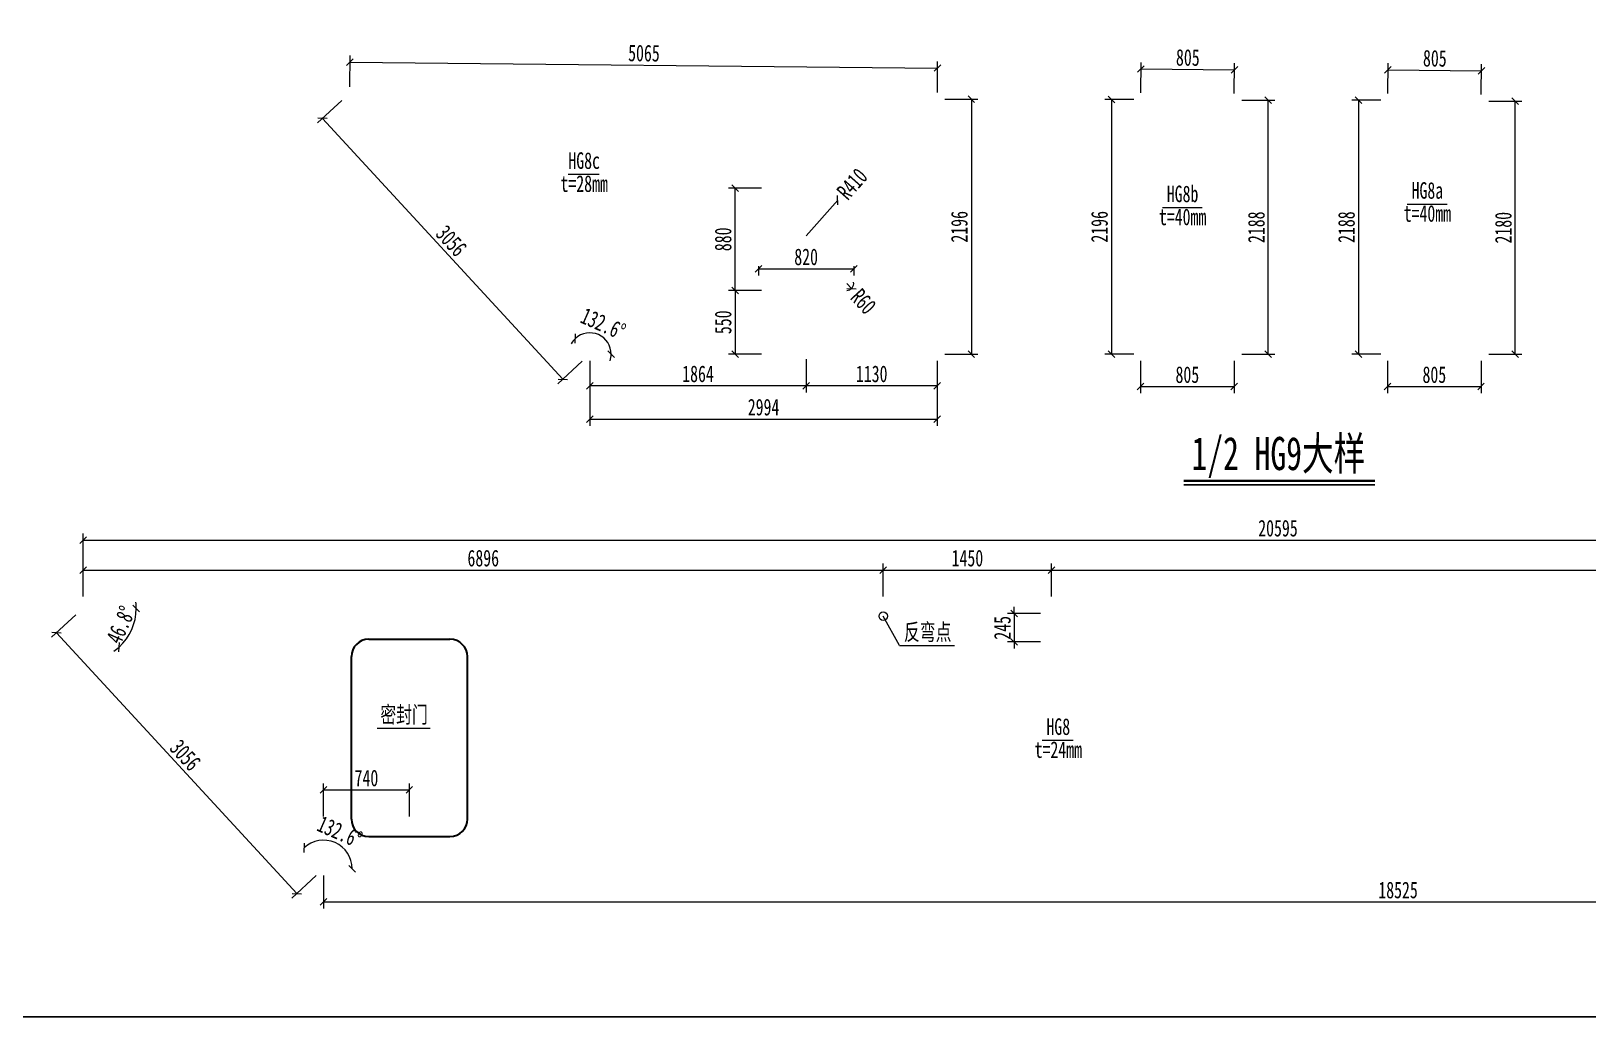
# Model space of a CAD drawing. Header units: millimetres. Extents: x -89049 to 410567, y -307459 to -100425.
# Drawn here: x 366725 to 380143, y -153251 to -144757 of the extents above; entities that cross this region are included whole.
import ezdxf
from ezdxf.enums import TextEntityAlignment as Align

# ---------------------------------------------------------------- set-up
doc = ezdxf.new("R2010")
doc.units = ezdxf.units.MM
doc.layers.get('Defpoints').update_dxf_attribs({"color": 8})
for name, color, linetype, lineweight in [('文字', 7, 'Continuous', 15), ('标注线及字体', 2, 'Continuous', 15), ('桥 构造粗实', 1, 'Continuous', 30), ('细实线', 4, 'Continuous', 15)]:
    doc.layers.add(name, color=color, linetype=linetype, lineweight=lineweight)
doc.styles.add('111', font='', dxfattribs={"width": 0.7})
doc.styles.add('BM_Dim', font='', dxfattribs={"width": 0.85})
doc.styles.get('111').set_extended_font_data('仿宋_GB2312')
doc.styles.get('BM_Dim').set_extended_font_data('仿宋_GB2312')
doc.dimstyles.new('200', dxfattribs={"dimscale": 0, "dimtxt": 2.5, "dimasz": 1, "dimexe": 1, "dimexo": 1, "dimgap": 0.6, "dimtad": 1, "dimdec": 0, "dimdsep": 46, "dimtxsty": '111', "dimblk": 'OBLIQUE', "dimcen": 0, "dimclrd": 4, "dimclre": 4, "dimclrt": 4, "dimadec": 1, "dimazin": 2, "dimtfac": 1, "dimtdec": 0, "dimtix": 1, "dimtmove": 2, "dimatfit": 3, "dimfxl": 4, "dimfxlon": 1, "dimtolj": 1, "dimlwd": -1, "dimlwe": -1, "dimarcsym": 0})

# ---------------------------------------------------------------- blocks, each defined once
blk = doc.blocks.new('_Oblique')
at = {"color": 0, "linetype": 'ByBlock', "lineweight": -2}
blk.add_line((-0.5, -0.5), (0.5, 0.5), dxfattribs=at)
blk = doc.blocks.new('*D1699')
at = {"layer": 'Defpoints', "color": 0, "transparency": 16777216}
for p in [(379225, -145099), (378417, -145352), (379223, -145360)]:
    blk.add_point(p, dxfattribs=at)
at = {"layer": '细实线', "color": 4, "transparency": 16777216}
for p, q in [((378418, -145295), (378421, -145033)), ((379223, -145303), (379226, -145041)), ((378420, -145090), (379225, -145099))]:
    blk.add_line(p, q, dxfattribs=at)
at = {"layer": '细实线', "color": 4, "transparency": 16777216, "xscale": 57.14285714285715, "yscale": 57.14285714285715, "zscale": 57.14285714285715}
for p, rotation in [((378420, -145090), 179.4240547962626), ((379225, -145099), 359.4240547962626)]:
    blk.add_blockref('_Oblique', p, dxfattribs=dict(at, rotation=rotation))
at = {"layer": '细实线', "color": 4, "transparency": 16777216, "insert": (378824, -144992), "char_height": 142.9, "attachment_point": 5, "rotation": 359.4241, "style": '111'}
blk.add_mtext('\\A1;805', dxfattribs=at)
blk = doc.blocks.new('*D1700')
at = {"layer": 'Defpoints', "color": 0, "transparency": 16777216}
for p in [(379223, -145360), (379517, -145360), (379223, -147541)]:
    blk.add_point(p, dxfattribs=at)
at = {"layer": '细实线', "color": 4, "transparency": 16777216}
for p, q in [((379289, -145360), (379574, -145360)), ((379517, -147541), (379517, -145360)), ((379289, -147541), (379574, -147541))]:
    blk.add_line(p, q, dxfattribs=at)
at = {"layer": '细实线', "color": 4, "transparency": 16777216, "xscale": 57.14285714285715, "yscale": 57.14285714285715, "zscale": 57.14285714285715}
for p, rotation in [((379517, -145360), 90), ((379517, -147541), 270)]:
    blk.add_blockref('_Oblique', p, dxfattribs=dict(at, rotation=rotation))
at = {"layer": '细实线', "color": 4, "transparency": 16777216, "insert": (379415, -146451), "char_height": 142.9, "attachment_point": 5, "rotation": 90, "style": '111'}
blk.add_mtext('\\A1;2180', dxfattribs=at)
blk = doc.blocks.new('*D1701')
at = {"layer": 'Defpoints', "color": 0, "transparency": 16777216}
for p in [(378417, -147541), (379223, -147541), (379222, -147820)]:
    blk.add_point(p, dxfattribs=at)
at = {"layer": '细实线', "color": 4, "transparency": 16777216}
for p, q in [((378417, -147598), (378417, -147877)), ((379223, -147598), (379222, -147877)), ((378417, -147820), (379222, -147820))]:
    blk.add_line(p, q, dxfattribs=at)
at = {"layer": '细实线', "color": 4, "transparency": 16777216, "xscale": 57.14285714285715, "yscale": 57.14285714285715, "zscale": 57.14285714285715}
for p, rotation in [((378417, -147820), 179.9757936237521), ((379222, -147820), 359.9757936237521)]:
    blk.add_blockref('_Oblique', p, dxfattribs=dict(at, rotation=rotation))
at = {"layer": '细实线', "color": 4, "transparency": 16777216, "insert": (378820, -147718), "char_height": 142.9, "attachment_point": 5, "rotation": 359.9758, "style": '111'}
blk.add_mtext('\\A1;805', dxfattribs=at)
blk = doc.blocks.new('*D1702')
at = {"layer": 'Defpoints', "color": 0, "transparency": 16777216}
for p in [(378417, -145352), (378165, -147541), (378417, -147541)]:
    blk.add_point(p, dxfattribs=at)
at = {"layer": '细实线', "color": 4, "transparency": 16777216}
for p, q in [((378360, -145352), (378108, -145352)), ((378165, -145352), (378165, -147541)), ((378360, -147541), (378108, -147541))]:
    blk.add_line(p, q, dxfattribs=at)
at = {"layer": '细实线', "color": 4, "transparency": 16777216, "xscale": 57.14285714285715, "yscale": 57.14285714285715, "zscale": 57.14285714285715}
for p, rotation in [((378165, -145352), 90), ((378165, -147541), 270)]:
    blk.add_blockref('_Oblique', p, dxfattribs=dict(at, rotation=rotation))
at = {"layer": '细实线', "color": 4, "transparency": 16777216, "insert": (378063, -146446), "char_height": 142.9, "attachment_point": 5, "rotation": 90, "style": '111'}
blk.add_mtext('\\A1;2188', dxfattribs=at)
blk = doc.blocks.new('*D1703')
at = {"layer": 'Defpoints', "color": 0, "transparency": 16777216}
for p in [(377096, -145091), (376288, -145345), (377094, -145353)]:
    blk.add_point(p, dxfattribs=at)
at = {"layer": '细实线', "color": 4, "transparency": 16777216}
for p, q in [((376289, -145288), (376292, -145026)), ((377094, -145295), (377097, -145034)), ((376291, -145083), (377096, -145091))]:
    blk.add_line(p, q, dxfattribs=at)
at = {"layer": '细实线', "color": 4, "transparency": 16777216, "xscale": 57.14285714285715, "yscale": 57.14285714285715, "zscale": 57.14285714285715}
for p, rotation in [((376291, -145083), 179.4455492775004), ((377096, -145091), 359.4455492775003)]:
    blk.add_blockref('_Oblique', p, dxfattribs=dict(at, rotation=rotation))
at = {"layer": '细实线', "color": 4, "transparency": 16777216, "insert": (376695, -144985), "char_height": 142.9, "attachment_point": 5, "rotation": 359.4455, "style": '111'}
blk.add_mtext('\\A1;805', dxfattribs=at)
blk = doc.blocks.new('*D1704')
at = {"layer": 'Defpoints', "color": 0, "transparency": 16777216}
for p in [(377094, -145353), (377388, -145353), (377094, -147541)]:
    blk.add_point(p, dxfattribs=at)
at = {"layer": '细实线', "color": 4, "transparency": 16777216}
for p, q in [((377160, -145353), (377445, -145353)), ((377388, -147541), (377388, -145353)), ((377160, -147541), (377445, -147541))]:
    blk.add_line(p, q, dxfattribs=at)
at = {"layer": '细实线', "color": 4, "transparency": 16777216, "xscale": 57.14285714285715, "yscale": 57.14285714285715, "zscale": 57.14285714285715}
for p, rotation in [((377388, -145353), 90), ((377388, -147541), 270)]:
    blk.add_blockref('_Oblique', p, dxfattribs=dict(at, rotation=rotation))
at = {"layer": '细实线', "color": 4, "transparency": 16777216, "insert": (377286, -146447), "char_height": 142.9, "attachment_point": 5, "rotation": 90, "style": '111'}
blk.add_mtext('\\A1;2188', dxfattribs=at)
blk = doc.blocks.new('*D1705')
at = {"layer": 'Defpoints', "color": 0, "transparency": 16777216}
for p in [(376288, -147541), (377094, -147541), (377094, -147820)]:
    blk.add_point(p, dxfattribs=at)
at = {"layer": '细实线', "color": 4, "transparency": 16777216}
for p, q in [((376288, -147598), (376288, -147877)), ((377094, -147598), (377094, -147877)), ((376288, -147820), (377094, -147820))]:
    blk.add_line(p, q, dxfattribs=at)
at = {"layer": '细实线', "color": 4, "transparency": 16777216, "xscale": 57.14285714285715, "yscale": 57.14285714285715, "zscale": 57.14285714285715, "rotation": 180}
blk.add_blockref('_Oblique', (376288, -147820), dxfattribs=at)
at = {"layer": '细实线', "color": 4, "transparency": 16777216, "xscale": 57.14285714285715, "yscale": 57.14285714285715, "zscale": 57.14285714285715}
blk.add_blockref('_Oblique', (377094, -147820), dxfattribs=at)
at = {"layer": '细实线', "color": 4, "transparency": 16777216, "insert": (376691, -147718), "char_height": 142.9, "attachment_point": 5, "style": '111'}
blk.add_mtext('\\A1;805', dxfattribs=at)
blk = doc.blocks.new('*D1706')
at = {"layer": 'Defpoints', "color": 0, "transparency": 16777216}
for p in [(376288, -145345), (376036, -147541), (376288, -147541)]:
    blk.add_point(p, dxfattribs=at)
at = {"layer": '细实线', "color": 4, "transparency": 16777216}
for p, q in [((376231, -145345), (375979, -145345)), ((376036, -145345), (376036, -147541)), ((376231, -147541), (375979, -147541))]:
    blk.add_line(p, q, dxfattribs=at)
at = {"layer": '细实线', "color": 4, "transparency": 16777216, "xscale": 57.14285714285715, "yscale": 57.14285714285715, "zscale": 57.14285714285715}
for p, rotation in [((376036, -145345), 90), ((376036, -147541), 270)]:
    blk.add_blockref('_Oblique', p, dxfattribs=dict(at, rotation=rotation))
at = {"layer": '细实线', "color": 4, "transparency": 16777216, "insert": (375934, -146443), "char_height": 142.9, "attachment_point": 5, "rotation": 90, "style": '111'}
blk.add_mtext('\\A1;2196', dxfattribs=at)
blk = doc.blocks.new('*D1719')
at = {"layer": 'Defpoints', "color": 0, "transparency": 16777216}
for p in [(374538, -145075), (369471, -145293), (374535, -145344)]:
    blk.add_point(p, dxfattribs=at)
at = {"layer": '细实线', "color": 4, "transparency": 16777216}
for p, q in [((369471, -145236), (369474, -144966)), ((369473, -145024), (374538, -145075)), ((374536, -145287), (374538, -145018))]:
    blk.add_line(p, q, dxfattribs=at)
at = {"layer": '细实线', "color": 4, "transparency": 16777216, "xscale": 57.14285714285715, "yscale": 57.14285714285715, "zscale": 57.14285714285715}
for p, rotation in [((369473, -145024), 179.4214363844058), ((374538, -145075), 359.4214363844057)]:
    blk.add_blockref('_Oblique', p, dxfattribs=dict(at, rotation=rotation))
at = {"layer": '细实线', "color": 4, "transparency": 16777216, "insert": (372007, -144947), "char_height": 142.9, "attachment_point": 5, "rotation": 359.4214, "style": '111'}
blk.add_mtext('\\A1;5065', dxfattribs=at)
blk = doc.blocks.new('*D1720')
at = {"layer": 'Defpoints', "color": 0, "transparency": 16777216}
for p in [(369471, -145293), (371541, -147541), (371307, -147757)]:
    blk.add_point(p, dxfattribs=at)
at = {"layer": '细实线', "color": 4, "transparency": 16777216}
for p, q in [((369404, -145354), (369194, -145548)), ((369236, -145509), (371307, -147757)), ((371475, -147602), (371265, -147796))]:
    blk.add_line(p, q, dxfattribs=at)
at = {"layer": '细实线', "color": 4, "transparency": 16777216, "xscale": 57.14285714285715, "yscale": 57.14285714285715, "zscale": 57.14285714285715}
for p, rotation in [((369236, -145509), 132.6489191297698), ((371307, -147757), 312.6489191297699)]:
    blk.add_blockref('_Oblique', p, dxfattribs=dict(at, rotation=rotation))
at = {"layer": '细实线', "color": 4, "transparency": 16777216, "insert": (370347, -146564), "char_height": 142.9, "attachment_point": 5, "rotation": 312.6489, "style": '111'}
blk.add_mtext('\\A1;3056', dxfattribs=at)
blk = doc.blocks.new('*D1721')
at = {"layer": 'Defpoints', "color": 0, "transparency": 16777216}
for p in [(371541, -147541), (374535, -147541), (374535, -148100)]:
    blk.add_point(p, dxfattribs=at)
at = {"layer": '细实线', "color": 4, "transparency": 16777216}
for p, q in [((371541, -147871), (371541, -148157)), ((374535, -147871), (374535, -148157)), ((371541, -148100), (374535, -148100))]:
    blk.add_line(p, q, dxfattribs=at)
at = {"layer": '细实线', "color": 4, "transparency": 16777216, "xscale": 57.14285714285715, "yscale": 57.14285714285715, "zscale": 57.14285714285715, "rotation": 180.0000000000005}
blk.add_blockref('_Oblique', (371541, -148100), dxfattribs=at)
at = {"layer": '细实线', "color": 4, "transparency": 16777216, "xscale": 57.14285714285715, "yscale": 57.14285714285715, "zscale": 57.14285714285715}
blk.add_blockref('_Oblique', (374535, -148100), dxfattribs=at)
at = {"layer": '细实线', "color": 4, "transparency": 16777216, "insert": (373038, -147998), "char_height": 142.9, "attachment_point": 5, "style": '111'}
blk.add_mtext('\\A1;2994', dxfattribs=at)
blk = doc.blocks.new('*D1722')
at = {"layer": 'Defpoints', "color": 0, "transparency": 16777216}
for p in [(374535, -145344), (374535, -147541), (374829, -147541)]:
    blk.add_point(p, dxfattribs=at)
at = {"layer": '细实线', "color": 4, "transparency": 16777216}
for p, q in [((374600, -145344), (374886, -145344)), ((374829, -145344), (374829, -147541)), ((374600, -147541), (374886, -147541))]:
    blk.add_line(p, q, dxfattribs=at)
at = {"layer": '细实线', "color": 4, "transparency": 16777216, "xscale": 57.14285714285715, "yscale": 57.14285714285715, "zscale": 57.14285714285715}
for p, rotation in [((374829, -145344), 90), ((374829, -147541), 270)]:
    blk.add_blockref('_Oblique', p, dxfattribs=dict(at, rotation=rotation))
at = {"layer": '细实线', "color": 4, "transparency": 16777216, "insert": (374726, -146443), "char_height": 142.9, "attachment_point": 5, "rotation": 90, "style": '111'}
blk.add_mtext('\\A1;2196', dxfattribs=at)
blk = doc.blocks.new('*D1723')
at = {"layer": 'Defpoints', "color": 0, "transparency": 16777216}
for p in [(373405, -146521), (374535, -147541), (373405, -147813)]:
    blk.add_point(p, dxfattribs=at)
at = {"layer": '细实线', "color": 4, "transparency": 16777216}
for p, q in [((373405, -147585), (373405, -147870)), ((374535, -147598), (374535, -147870)), ((374535, -147813), (373405, -147813))]:
    blk.add_line(p, q, dxfattribs=at)
at = {"layer": '细实线', "color": 4, "transparency": 16777216, "xscale": 57.14285714285715, "yscale": 57.14285714285715, "zscale": 57.14285714285715, "rotation": 180}
blk.add_blockref('_Oblique', (373405, -147813), dxfattribs=at)
at = {"layer": '细实线', "color": 4, "transparency": 16777216, "xscale": 57.14285714285715, "yscale": 57.14285714285715, "zscale": 57.14285714285715}
blk.add_blockref('_Oblique', (374535, -147813), dxfattribs=at)
at = {"layer": '细实线', "color": 4, "transparency": 16777216, "insert": (373970, -147711), "char_height": 142.9, "attachment_point": 5, "style": '111'}
blk.add_mtext('\\A1;1130', dxfattribs=at)
blk = doc.blocks.new('*D1724')
at = {"layer": 'Defpoints', "color": 0, "transparency": 16777216}
for p in [(373405, -146521), (371541, -147541), (371541, -147813)]:
    blk.add_point(p, dxfattribs=at)
at = {"layer": '细实线', "color": 4, "transparency": 16777216}
for p, q in [((371541, -147598), (371541, -147870)), ((373405, -147585), (373405, -147870)), ((373405, -147813), (371541, -147813))]:
    blk.add_line(p, q, dxfattribs=at)
at = {"layer": '细实线', "color": 4, "transparency": 16777216, "xscale": 57.14285714285715, "yscale": 57.14285714285715, "zscale": 57.14285714285715, "rotation": 180}
blk.add_blockref('_Oblique', (371541, -147813), dxfattribs=at)
at = {"layer": '细实线', "color": 4, "transparency": 16777216, "xscale": 57.14285714285715, "yscale": 57.14285714285715, "zscale": 57.14285714285715}
blk.add_blockref('_Oblique', (373405, -147813), dxfattribs=at)
at = {"layer": '细实线', "color": 4, "transparency": 16777216, "insert": (372473, -147711), "char_height": 142.9, "attachment_point": 5, "style": '111'}
blk.add_mtext('\\A1;1864', dxfattribs=at)
blk = doc.blocks.new('*D1725')
at = {"layer": 'Defpoints', "color": 0, "transparency": 16777216}
for p in [(373375, -146991), (372793, -147541), (373327, -147541)]:
    blk.add_point(p, dxfattribs=at)
at = {"layer": '细实线', "color": 4, "transparency": 16777216}
for p, q in [((373021, -146991), (372735, -146991)), ((372793, -146991), (372793, -147541)), ((373021, -147541), (372735, -147541))]:
    blk.add_line(p, q, dxfattribs=at)
at = {"layer": '细实线', "color": 4, "transparency": 16777216, "xscale": 57.14285714285715, "yscale": 57.14285714285715, "zscale": 57.14285714285715}
for p, rotation in [((372793, -146991), 90), ((372793, -147541), 270)]:
    blk.add_blockref('_Oblique', p, dxfattribs=dict(at, rotation=rotation))
at = {"layer": '细实线', "color": 4, "transparency": 16777216, "insert": (372690, -147266), "char_height": 142.9, "attachment_point": 5, "rotation": 90, "style": '111'}
blk.add_mtext('\\A1;550', dxfattribs=at)
blk = doc.blocks.new('*D1726')
at = {"layer": 'Defpoints', "color": 0, "transparency": 16777216}
for p in [(372793, -146111), (373375, -146111), (373375, -146991)]:
    blk.add_point(p, dxfattribs=at)
at = {"layer": '细实线', "color": 4, "transparency": 16777216}
for p, q in [((373021, -146111), (372735, -146111)), ((372793, -146991), (372793, -146111)), ((373021, -146991), (372735, -146991))]:
    blk.add_line(p, q, dxfattribs=at)
at = {"layer": '细实线', "color": 4, "transparency": 16777216, "xscale": 57.14285714285715, "yscale": 57.14285714285715, "zscale": 57.14285714285715}
for p, rotation in [((372793, -146111), 90), ((372793, -146991), 270)]:
    blk.add_blockref('_Oblique', p, dxfattribs=dict(at, rotation=rotation))
at = {"layer": '细实线', "color": 4, "transparency": 16777216, "insert": (372690, -146551), "char_height": 142.9, "attachment_point": 5, "rotation": 90, "style": '111'}
blk.add_mtext('\\A1;880', dxfattribs=at)
blk = doc.blocks.new('*D1727')
at = {"layer": 'Defpoints', "color": 0, "transparency": 16777216}
for p in [(373677, -146214), (373405, -146521)]:
    blk.add_point(p, dxfattribs=at)
at = {"layer": '细实线', "color": 4, "transparency": 16777216}
for p, q in [((373677, -146214), (373405, -146521)), ((373405, -146521), (373677, -146214))]:
    blk.add_line(p, q, dxfattribs=at)
at = {"layer": '细实线', "color": 4, "transparency": 16777216, "xscale": 57.14285714285715, "yscale": 57.14285714285715, "zscale": 57.14285714285715, "rotation": 48.40662136842748}
blk.add_blockref('_Oblique', (373677, -146214), dxfattribs=at)
at = {"layer": '细实线', "color": 4, "transparency": 16777216, "insert": (373802, -146074), "char_height": 142.9, "attachment_point": 5, "rotation": 48.4066, "style": '111'}
blk.add_mtext('\\A1;R410', dxfattribs=at)
blk = doc.blocks.new('*D1728')
at = {"layer": 'Defpoints', "color": 0, "transparency": 16777216}
for p in [(372995, -146726), (373815, -146726), (373815, -146805)]:
    blk.add_point(p, dxfattribs=at)
at = {"layer": '细实线', "color": 4, "transparency": 16777216}
for p, q in [((372995, -146783), (372995, -146862)), ((373815, -146783), (373815, -146862)), ((372995, -146805), (373815, -146805))]:
    blk.add_line(p, q, dxfattribs=at)
at = {"layer": '细实线', "color": 4, "transparency": 16777216, "xscale": 57.14285714285715, "yscale": 57.14285714285715, "zscale": 57.14285714285715, "rotation": 180}
blk.add_blockref('_Oblique', (372995, -146805), dxfattribs=at)
at = {"layer": '细实线', "color": 4, "transparency": 16777216, "xscale": 57.14285714285715, "yscale": 57.14285714285715, "zscale": 57.14285714285715}
blk.add_blockref('_Oblique', (373815, -146805), dxfattribs=at)
at = {"layer": '细实线', "color": 4, "transparency": 16777216, "insert": (373405, -146703), "char_height": 142.9, "attachment_point": 5, "style": '111'}
blk.add_mtext('\\A1;820', dxfattribs=at)
blk = doc.blocks.new('*D1729')
at = {"layer": 'Defpoints', "color": 0, "transparency": 16777216}
for p in [(373755, -146931), (373796, -146975)]:
    blk.add_point(p, dxfattribs=at)
at = {"layer": '细实线', "color": 4, "transparency": 16777216}
for p, q in [((373796, -146975), (373755, -146931)), ((373755, -146931), (373796, -146975))]:
    blk.add_line(p, q, dxfattribs=at)
blk.add_arc((373755, -146931), 60, 270, 9.6017, dxfattribs=at)
at = {"layer": '细实线', "color": 4, "transparency": 16777216, "xscale": 57.14285714285715, "yscale": 57.14285714285715, "zscale": 57.14285714285715, "rotation": 312.7279684316451}
blk.add_blockref('_Oblique', (373796, -146975), dxfattribs=at)
at = {"layer": '细实线', "color": 4, "transparency": 16777216, "insert": (373899, -147087), "char_height": 142.9, "attachment_point": 5, "rotation": 312.728, "style": '111'}
blk.add_mtext('\\A1;R60', dxfattribs=at)
blk = doc.blocks.new('*D1730')
at = {"layer": 'Defpoints', "color": 0, "transparency": 16777216}
for p in [(367174, -149729), (369245, -151976), (369014, -152189)]:
    blk.add_point(p, dxfattribs=at)
at = {"layer": '细实线', "color": 4, "transparency": 16777216}
for p, q in [((367111, -149787), (366901, -149980)), ((366943, -149942), (369014, -152189)), ((369182, -152034), (368971, -152228))]:
    blk.add_line(p, q, dxfattribs=at)
at = {"layer": '细实线', "color": 4, "transparency": 16777216, "xscale": 57.14285714285715, "yscale": 57.14285714285715, "zscale": 57.14285714285715}
for p, rotation in [((366943, -149942), 132.6489191297583), ((369014, -152189), 312.6489191297583)]:
    blk.add_blockref('_Oblique', p, dxfattribs=dict(at, rotation=rotation))
at = {"layer": '细实线', "color": 4, "transparency": 16777216, "insert": (368054, -150996), "char_height": 142.9, "attachment_point": 5, "rotation": 312.6489, "style": '111'}
blk.add_mtext('\\A1;3056', dxfattribs=at)
blk = doc.blocks.new('*D1731')
at = {"layer": 'Defpoints', "color": 0, "transparency": 16777216}
for p in [(369245, -151976), (387770, -151976), (387770, -152261)]:
    blk.add_point(p, dxfattribs=at)
at = {"layer": '细实线', "color": 4, "transparency": 16777216}
for p, q in [((369245, -152033), (369245, -152318)), ((387770, -152033), (387770, -152318)), ((369245, -152261), (387770, -152261))]:
    blk.add_line(p, q, dxfattribs=at)
at = {"layer": '细实线', "color": 4, "transparency": 16777216, "xscale": 57.14285714285715, "yscale": 57.14285714285715, "zscale": 57.14285714285715, "rotation": 180}
blk.add_blockref('_Oblique', (369245, -152261), dxfattribs=at)
at = {"layer": '细实线', "color": 4, "transparency": 16777216, "xscale": 57.14285714285715, "yscale": 57.14285714285715, "zscale": 57.14285714285715}
blk.add_blockref('_Oblique', (387770, -152261), dxfattribs=at)
at = {"layer": '细实线', "color": 4, "transparency": 16777216, "insert": (378507, -152159), "char_height": 142.9, "attachment_point": 5, "style": '111'}
blk.add_mtext('\\A1;18525', dxfattribs=at)
blk = doc.blocks.new('*D1733')
at = {"layer": 'Defpoints', "color": 0, "transparency": 16777216}
for p in [(367748, -150351), (369431, -151814), (369221, -151951), (369280, -151976), (387770, -151976)]:
    blk.add_point(p, dxfattribs=at)
at = {"layer": '细实线', "color": 4, "transparency": 16777216}
blk.add_arc((369245, -151976), 247, 0, 132.6489, dxfattribs=at)
at = {"layer": '细实线', "color": 4, "transparency": 16777216, "xscale": 57.14285714285715, "yscale": 57.14285714285715, "zscale": 57.14285714285715}
for p, rotation in [((369077, -151795), 222.6489191297599), ((369491, -151976), 270)]:
    blk.add_blockref('_Oblique', p, dxfattribs=dict(at, rotation=rotation))
at = {"layer": '细实线', "color": 4, "transparency": 16777216, "insert": (369385, -151657), "char_height": 142.86, "attachment_point": 5, "rotation": 336.3245, "style": '111'}
blk.add_mtext('\\A1;132.6%%d', dxfattribs=at)
blk = doc.blocks.new('*D1734')
at = {"layer": 'Defpoints', "color": 0, "transparency": 16777216}
for p in [(367209, -149729), (367198, -149755), (374070, -149798), (367589, -149919), (367748, -150351)]:
    blk.add_point(p, dxfattribs=at)
at = {"layer": '细实线', "color": 4, "transparency": 16777216}
for start, end in [(312.6489, 359.4263), (359.4263, 6.6022), (305.4731, 312.6489)]:
    blk.add_arc((367174, -149729), 457, start, end, dxfattribs=at)
at = {"layer": '细实线', "color": 4, "transparency": 16777216, "xscale": 57.14285714285715, "yscale": 57.14285714285715, "zscale": 57.14285714285715}
for p, rotation in [((367631, -149733), 269.4262908392951), ((367484, -150065), 42.64891912974039)]:
    blk.add_blockref('_Oblique', p, dxfattribs=dict(at, rotation=rotation))
at = {"layer": '细实线', "color": 4, "transparency": 16777216, "insert": (367498, -149873), "char_height": 142.86, "attachment_point": 5, "rotation": 66.0376, "style": '111'}
blk.add_mtext('\\A1;46.8%%d', dxfattribs=at)
blk = doc.blocks.new('*D1735')
at = {"layer": 'Defpoints', "color": 0, "transparency": 16777216}
for p in [(375520, -149776), (375198, -150021), (375520, -150021)]:
    blk.add_point(p, dxfattribs=at)
at = {"layer": '细实线', "color": 4, "transparency": 16777216}
for p, q in [((375198, -149776), (375198, -149719)), ((375426, -149776), (375141, -149776)), ((375198, -149776), (375198, -150021)), ((375426, -150021), (375141, -150021)), ((375198, -150021), (375198, -150078))]:
    blk.add_line(p, q, dxfattribs=at)
at = {"layer": '细实线', "color": 4, "transparency": 16777216, "xscale": 57.14285714285715, "yscale": 57.14285714285715, "zscale": 57.14285714285715}
for p, rotation in [((375198, -149776), 270), ((375198, -150021), 90)]:
    blk.add_blockref('_Oblique', p, dxfattribs=dict(at, rotation=rotation))
at = {"layer": '细实线', "color": 4, "transparency": 16777216, "insert": (375097, -149899), "char_height": 142.9, "attachment_point": 5, "rotation": 90, "style": '111'}
blk.add_mtext('\\A1;245', dxfattribs=at)
blk = doc.blocks.new('*D1736')
at = {"layer": 'Defpoints', "color": 0, "transparency": 16777216}
for p in [(374070, -149401), (367174, -149729), (374070, -149798)]:
    blk.add_point(p, dxfattribs=at)
at = {"layer": '细实线', "color": 4, "transparency": 16777216}
for p, q in [((367174, -149630), (367174, -149344)), ((367174, -149401), (374070, -149401)), ((374070, -149630), (374070, -149344))]:
    blk.add_line(p, q, dxfattribs=at)
at = {"layer": '细实线', "color": 4, "transparency": 16777216, "xscale": 57.14285714285715, "yscale": 57.14285714285715, "zscale": 57.14285714285715, "rotation": 180}
blk.add_blockref('_Oblique', (367174, -149401), dxfattribs=at)
at = {"layer": '细实线', "color": 4, "transparency": 16777216, "xscale": 57.14285714285715, "yscale": 57.14285714285715, "zscale": 57.14285714285715}
blk.add_blockref('_Oblique', (374070, -149401), dxfattribs=at)
at = {"layer": '细实线', "color": 4, "transparency": 16777216, "insert": (370622, -149299), "char_height": 142.9, "attachment_point": 5, "style": '111'}
blk.add_mtext('\\A1;6896', dxfattribs=at)
blk = doc.blocks.new('*D1737')
at = {"layer": 'Defpoints', "color": 0, "transparency": 16777216}
for p in [(375520, -149401), (374070, -149798), (375520, -149798)]:
    blk.add_point(p, dxfattribs=at)
at = {"layer": '细实线', "color": 4, "transparency": 16777216}
for p, q in [((374070, -149630), (374070, -149344)), ((374070, -149401), (375520, -149401)), ((375520, -149630), (375520, -149344))]:
    blk.add_line(p, q, dxfattribs=at)
at = {"layer": '细实线', "color": 4, "transparency": 16777216, "xscale": 57.14285714285715, "yscale": 57.14285714285715, "zscale": 57.14285714285715, "rotation": 180}
blk.add_blockref('_Oblique', (374070, -149401), dxfattribs=at)
at = {"layer": '细实线', "color": 4, "transparency": 16777216, "xscale": 57.14285714285715, "yscale": 57.14285714285715, "zscale": 57.14285714285715}
blk.add_blockref('_Oblique', (375520, -149401), dxfattribs=at)
at = {"layer": '细实线', "color": 4, "transparency": 16777216, "insert": (374795, -149299), "char_height": 142.9, "attachment_point": 5, "style": '111'}
blk.add_mtext('\\A1;1450', dxfattribs=at)
blk = doc.blocks.new('*D1738')
at = {"layer": 'Defpoints', "color": 0, "transparency": 16777216}
for p in [(387770, -149401), (375520, -149820), (387770, -149837)]:
    blk.add_point(p, dxfattribs=at)
at = {"layer": '细实线', "color": 4, "transparency": 16777216}
for p, q in [((375520, -149630), (375520, -149344)), ((375520, -149401), (387770, -149401)), ((387770, -149630), (387770, -149344))]:
    blk.add_line(p, q, dxfattribs=at)
at = {"layer": '细实线', "color": 4, "transparency": 16777216, "xscale": 57.14285714285715, "yscale": 57.14285714285715, "zscale": 57.14285714285715, "rotation": 180}
blk.add_blockref('_Oblique', (375520, -149401), dxfattribs=at)
at = {"layer": '细实线', "color": 4, "transparency": 16777216, "xscale": 57.14285714285715, "yscale": 57.14285714285715, "zscale": 57.14285714285715}
blk.add_blockref('_Oblique', (387770, -149401), dxfattribs=at)
at = {"layer": '细实线', "color": 4, "transparency": 16777216, "insert": (381645, -149299), "char_height": 142.9, "attachment_point": 5, "style": '111'}
blk.add_mtext('\\A1;12250', dxfattribs=at)
blk = doc.blocks.new('*D1739')
at = {"layer": 'Defpoints', "color": 0, "transparency": 16777216}
for p in [(387770, -149143), (367174, -149729), (387770, -149900)]:
    blk.add_point(p, dxfattribs=at)
at = {"layer": '细实线', "color": 4, "transparency": 16777216}
for p, q in [((367174, -149372), (367174, -149086)), ((367174, -149143), (387770, -149143)), ((387770, -149372), (387770, -149086))]:
    blk.add_line(p, q, dxfattribs=at)
at = {"layer": '细实线', "color": 4, "transparency": 16777216, "xscale": 57.14285714285715, "yscale": 57.14285714285715, "zscale": 57.14285714285715, "rotation": 180}
blk.add_blockref('_Oblique', (367174, -149143), dxfattribs=at)
at = {"layer": '细实线', "color": 4, "transparency": 16777216, "xscale": 57.14285714285715, "yscale": 57.14285714285715, "zscale": 57.14285714285715}
blk.add_blockref('_Oblique', (387770, -149143), dxfattribs=at)
at = {"layer": '细实线', "color": 4, "transparency": 16777216, "insert": (377472, -149041), "char_height": 142.9, "attachment_point": 5, "style": '111'}
blk.add_mtext('\\A1;20595', dxfattribs=at)
blk = doc.blocks.new('*D4011')
at = {"layer": 'Defpoints', "color": 0, "transparency": 16777216}
for p in [(371226, -147199), (371672, -147412), (371517, -147515), (371576, -147541), (372141, -147541)]:
    blk.add_point(p, dxfattribs=at)
at = {"layer": '细实线', "color": 4, "transparency": 16777216}
for start, end in [(132.6489, 150.5192), (0, 132.6489), (342.1297, 0)]:
    blk.add_arc((371541, -147541), 184, start, end, dxfattribs=at)
at = {"layer": '细实线', "color": 4, "transparency": 16777216, "xscale": 57.14285714285715, "yscale": 57.14285714285715, "zscale": 57.14285714285715}
for p, rotation in [((371416, -147406), 42.6489191297782), ((371725, -147541), 90)]:
    blk.add_blockref('_Oblique', p, dxfattribs=dict(at, rotation=rotation))
at = {"layer": '细实线', "color": 4, "transparency": 16777216, "insert": (371656, -147279), "char_height": 142.86, "attachment_point": 5, "rotation": 336.3245, "style": '111'}
blk.add_mtext('\\A1;132.6%%d', dxfattribs=at)
blk = doc.blocks.new('*D4708')
at = {"layer": 'Defpoints', "color": 0, "transparency": 16777216}
for p in [(369985, -151296), (369985, -151697), (369245, -151976)]:
    blk.add_point(p, dxfattribs=at)
at = {"layer": '细实线', "color": 4, "transparency": 16777216}
for p, q in [((369245, -151524), (369245, -151239)), ((369245, -151296), (369985, -151296)), ((369985, -151524), (369985, -151239))]:
    blk.add_line(p, q, dxfattribs=at)
at = {"layer": '细实线', "color": 4, "transparency": 16777216, "xscale": 57.14285714285715, "yscale": 57.14285714285715, "zscale": 57.14285714285715, "rotation": 180}
blk.add_blockref('_Oblique', (369245, -151296), dxfattribs=at)
at = {"layer": '细实线', "color": 4, "transparency": 16777216, "xscale": 57.14285714285715, "yscale": 57.14285714285715, "zscale": 57.14285714285715}
blk.add_blockref('_Oblique', (369985, -151296), dxfattribs=at)
at = {"layer": '细实线', "color": 4, "transparency": 16777216, "insert": (369615, -151194), "char_height": 142.9, "attachment_point": 5, "style": '111'}
blk.add_mtext('\\A1;740', dxfattribs=at)

msp = doc.modelspace()

# ---------------------------------------------------------------- linework, layer by layer
at = {"color": 4}
msp.add_line((376659.3, -148666.5), (378308.1, -148666.5), dxfattribs=at)
at = {"color": 6, "const_width": 20.6}
msp.add_lwpolyline([(376659.3, -148632.2), (378308.1, -148632.2)], dxfattribs=at)
at = {"layer": 'Defpoints'}
msp.add_lwpolyline([(388566.6, -138634.1), (366566.6, -138634.1), (366566.6, -153251.3), (388566.6, -153251.3)], close=True, dxfattribs=at)
at = {"layer": '桥 构造粗实'}
for p, q in [((369635.1, -149997.4), (370335.1, -149997.4)), ((369485.1, -151547.4), (369485.1, -150147.4)), ((370485.1, -151547.4), (370485.1, -150147.4)), ((369635.1, -151697.4), (370335.1, -151697.4))]:
    msp.add_line(p, q, dxfattribs=at)
for centre, start, end in [((369635.1, -150147.4), 90, 180), ((370335.1, -150147.4), 0, 90), ((369635.1, -151547.4), 180, 270), ((370335.1, -151547.4), 270, 0)]:
    msp.add_arc(centre, 150, start, end, dxfattribs=at)
at = {"layer": '细实线'}
for p, q in [((371352.5, -145989.9), (371621.2, -145989.9)), ((378586.7, -146247), (378929.5, -146247)), ((376476.9, -146276.7), (376819.7, -146276.7)), ((374209.5, -150052.2), (374069.9, -149797.8)), ((374209.5, -150052.2), (374684.2, -150052.2)), ((369706.3, -150764), (370164.2, -150764)), ((375439.1, -150867.7), (375707.9, -150867.7))]:
    msp.add_line(p, q, dxfattribs=at)
msp.add_circle((374069.9, -149797.8), 36.8, dxfattribs=at)

# ---------------------------------------------------------------- texts
at = {"layer": '文字', "style": 'BM_Dim', "width": 0.7}
for s, p in [('HG8c', (371492, -145986.9)), ('t=28mm', (371492, -146185.2)), ('HG8b', (376649.9, -146273.6)), ('HG8a', (378759.7, -146244)), ('t=40mm', (376649.9, -146472)), ('t=40mm', (378759.7, -146442.3)), ('反弯点', (374452.8, -150049.2)), ('密封门', (369939.3, -150760.9)), ('HG8', (375578.6, -150864.6)), ('t=24mm', (375578.6, -151063))]:
    msp.add_text(s, height=142.86, dxfattribs=at).set_placement(p, align=Align.BOTTOM_CENTER)
at = {"layer": '标注线及字体', "style": '111', "width": 0.7}
msp.add_text('1/2 HG9大样', height=285.71, dxfattribs=at).set_placement((377475.6, -148410), align=Align.MIDDLE)

# ---------------------------------------------------------------- dimensions: what is measured, and where the dimension line sits
at = {"layer": '细实线'}
for p1, p2, distance, picture, middle in [((369470.7, -145293.3), (374535.1, -145344.5), 269.7, '*D1719', (372006.7, -144946.9)), ((376288.5, -145344.7), (377093.7, -145352.5), 261.9, '*D1703', (376694.6, -144984.5)), ((378417.3, -145352.4), (379222.6, -145360.5), 262, '*D1699', (378823.6, -144992.2)), ((369470.7, -145293.3), (371541, -147540.9), -318.7, '*D1720', (370346.6, -146563.8)), ((371541, -147540.9), (374535.1, -147540.9), -559.1, '*D1721', (373038.1, -147997.8)), ((376288.5, -147540.9), (377093.7, -147540.9), -279.1, '*D1705', (376691.1, -147717.8)), ((378417.3, -147540.5), (379222.6, -147540.9), -279.1, '*D1701', (378819.9, -147717.6)), ((367174.4, -149728.8), (369244.6, -151976.3), -314.2, '*D1730', (368053.6, -150996.1)), ((369244.6, -151976.3), (387769.6, -151976.3), -284.8, '*D1731', (378507.1, -152158.9))]:
    dim = msp.add_aligned_dim(p1=p1, p2=p2, distance=distance, dimstyle='200', override={"dimscale": 57.142857, "dimblk": 'Oblique'}, dxfattribs=at)
    dim.commit()
    dim.dimension.update_dxf_attribs({"geometry": picture, "text_midpoint": middle})
for base, p1, p2, picture, middle in [((374828.7, -147540.9), (374535.1, -145344.5), (374535.1, -147540.9), '*D1722', (374726.5, -146442.7)), ((376036.4, -147540.9), (376288.5, -145344.7), (376288.5, -147540.9), '*D1706', (375934.1, -146442.8)), ((377388.3, -145352.5), (377093.7, -147540.9), (377093.7, -145352.5), '*D1704', (377286.1, -146446.7)), ((378165.2, -147540.5), (378417.3, -145352.4), (378417.3, -147540.5), '*D1702', (378063, -146446.5)), ((379517.2, -145360.5), (379222.6, -147540.5), (379222.6, -145360.5), '*D1700', (379414.9, -146450.5)), ((372792.6, -146110.9), (373375, -146990.9), (373375, -146110.9), '*D1726', (372690.4, -146550.9)), ((372792.6, -147540.9), (373375, -146990.9), (373326.9, -147540.9), '*D1725', (372690.4, -147265.9)), ((375197.8, -150021.1), (375519.6, -149776.1), (375519.6, -150021.1), '*D1735', (375097.1, -149898.6))]:
    dim = msp.add_linear_dim(base=base, p1=p1, p2=p2, angle=90, dimstyle='200', override={"dimscale": 57.142857, "dimblk": 'Oblique'}, dxfattribs=at)
    dim.commit()
    dim.dimension.update_dxf_attribs({"geometry": picture, "text_midpoint": middle})
for center, mpoint, picture, middle in [((373405.3, -146520.9), (373677.5, -146214.3), '*D1727', (373801.7, -146074.3)), ((373755.3, -146930.9), (373796, -146975), '*D1729', (373899.2, -147086.7))]:
    dim = msp.add_radius_dim(center=center, mpoint=mpoint, dimstyle='200', override={"dimscale": 57.142857, "dimblk": 'Oblique'}, dxfattribs=at)
    dim.commit()
    dim.dimension.update_dxf_attribs({"geometry": picture, "text_midpoint": middle, "dimtype": 164})
for base, p1, p2, picture, middle in [((371541, -147813.1), (373405.3, -146520.9), (371541, -147540.9), '*D1724', (372473.1, -147710.9)), ((373405.3, -147813.1), (374535.1, -147540.9), (373405.3, -146520.9), '*D1723', (373970.2, -147710.9)), ((373815.3, -146805.1), (372995.3, -146725.9), (373815.3, -146725.9), '*D1728', (373405.3, -146702.9)), ((387769.6, -149143.4), (367174.4, -149728.8), (387769.6, -149900.2), '*D1739', (377472, -149041.2)), ((374069.9112, -149401.3583), (367174.3534, -149728.7589), (374069.9112, -149797.8072), '*D1736', (370622.1323, -149299.1189)), ((375519.6, -149401.4), (374069.9, -149797.8), (375519.6, -149797.8), '*D1737', (374794.8, -149299.1)), ((387769.6, -149401.4), (375519.6, -149820.3), (387769.6, -149837.3), '*D1738', (381644.6, -149299.1)), ((369985.1073, -151295.8095), (369244.6249, -151976.3078), (369985.1073, -151697.3619), '*D4708', (369614.8661, -151193.5701))]:
    dim = msp.add_linear_dim(base=base, p1=p1, p2=p2, dimstyle='200', override={"dimscale": 57.142857, "dimblk": 'Oblique'}, dxfattribs=at)
    dim.commit()
    dim.dimension.update_dxf_attribs({"geometry": picture, "text_midpoint": middle})
for base, line1, line2, picture, middle in [((371672, -147411.8), ((371517.2, -147515.1), (371225.6, -147198.5)), ((372141.4, -147540.9), (371576, -147540.9)), '*D4011', (371655.9, -147278.8)), ((367589.5, -149918.8), ((367198.1, -149754.5), (367747.7, -150351.2)), ((374069.9, -149797.8), (367209.4, -149729.1)), '*D1734', (367498.1, -149872.7)), ((369430.7, -151814.3), ((367747.7, -150351.2), (369220.9, -151950.6)), ((369279.6, -151976.3), (387769.6, -151976.3)), '*D1733', (369384.7, -151656.8))]:
    dim = msp.add_angular_dim_2l(base=base, line1=line1, line2=line2, dimstyle='200', override={"dimscale": 57.142857, "dimblk": 'Oblique'}, dxfattribs=at)
    dim.commit()
    dim.dimension.update_dxf_attribs({"geometry": picture, "text_midpoint": middle})

doc.saveas('drawing.dxf')
